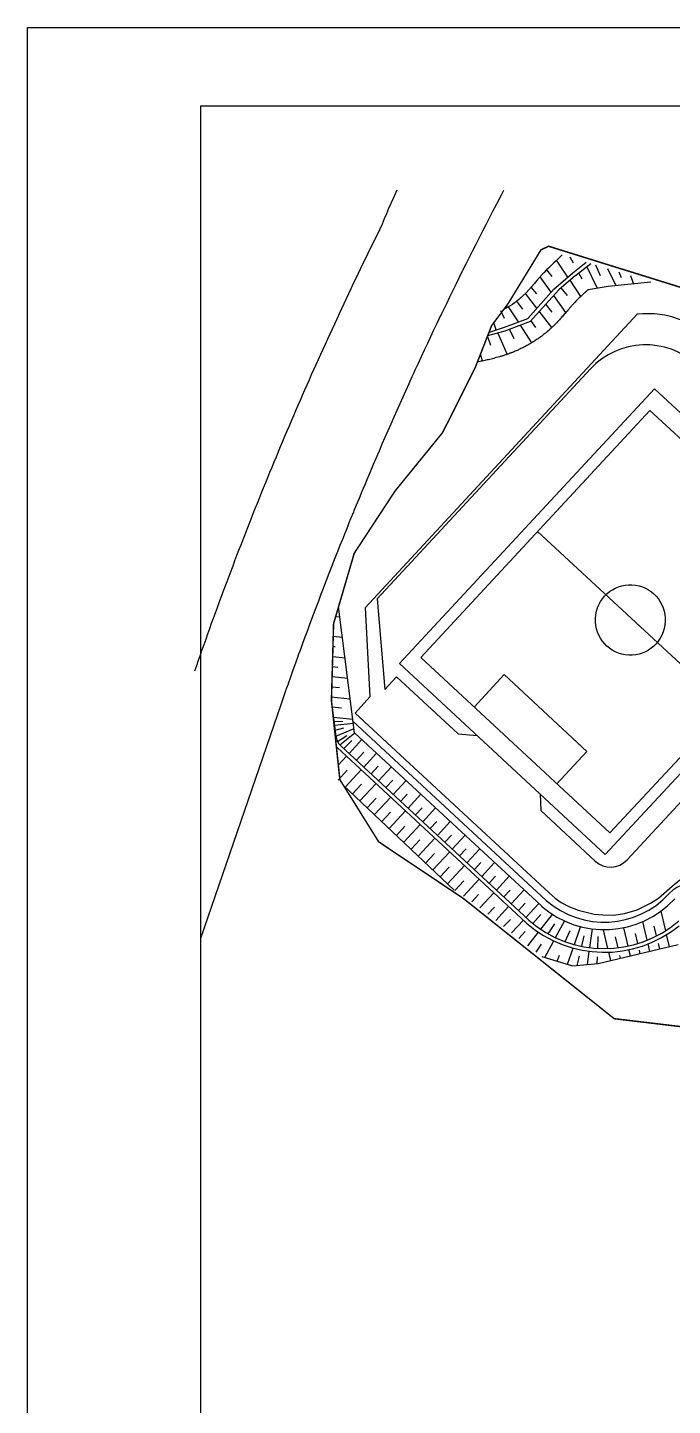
# Model space of a CAD drawing. Header units: millimetres. Extents: x 0 to 841000, y 0 to 594000.
# Drawn here: x 0 to 173167, y 223938 to 594000 of the extents above; entities that cross this region are included whole.
import ezdxf

# ---------------------------------------------------------------- set-up
doc = ezdxf.new("R2010")
doc.units = ezdxf.units.MM
doc.header["$LTSCALE"] = 1000
doc.linetypes.add('XR-SITE PLAN$0$PHANTOM-GAUN', pattern=[30, 20, -2, 2, -2, 2, -2])
doc.layers.get('DEFPOINTS').update_dxf_attribs({"color": 137})
for name, color, linetype in [('XR-SITE PLAN$0$TEXT', 252, 'Continuous'), ('XR-SITE PLAN$0$대지경계선', 2, 'XR-SITE PLAN$0$PHANTOM-GAUN'), ('XR-SITE PLAN$0$연속주제_국토계획_교통시설', 252, 'Continuous'), ('XR-SITE PLAN$0$입면선', 252, 'Continuous'), ('XR-SITE PLAN$0$획지경계선', 252, 'Continuous'), ('연속주제_국토계획_교통시설', 7, 'Continuous')]:
    doc.layers.add(name, color=color, linetype=linetype)

msp = doc.modelspace()

# ---------------------------------------------------------------- linework, layer by layer
at = {"layer": 'DEFPOINTS'}
for points in [[(841000, 0), (0, 0), (0, 594000), (841000, 594000)], [(46500, 573000), (819500, 573000), (819500, 21000), (46500, 21000)]]:
    msp.add_lwpolyline(points, close=True, dxfattribs=at)
at = {"layer": 'XR-SITE PLAN$0$TEXT', "color": 7}
msp.add_line((82837, 403590), (81600, 413418), dxfattribs=at)
at = {"layer": 'XR-SITE PLAN$0$대지경계선', "const_width": 400}
msp.add_lwpolyline([(201767, 322547), (157525, 327809), (117011, 360109), (94282, 375311), (83862, 392013), (81597, 413302), (82177, 433913), (87727, 452820), (90452, 456976), (98676, 469518), (111459, 485237), (120196, 502639), (124608, 513937), (129091, 519934), (137884, 534325), (139919, 535264), (186578, 520728)], dxfattribs=at)
at = {"layer": 'XR-SITE PLAN$0$연속주제_국토계획_교통시설', "color": 1, "linetype": 'Continuous', "ltscale": 3}
for points in [[(116901, 528811), (116905, 528809), (117774, 530558), (118658, 532325), (119544, 534092), (120435, 535856), (121329, 537619), (122227, 539380), (123129, 541140), (124033, 542896), (124941, 544652), (125991, 546671), (127270, 549118), (127892, 550297)], [(46500, 349463), (68080, 412180), (68272, 412734), (68725, 414042), (69378, 415915), (69442, 416098), (69573, 416472), (70033, 417783), (70064, 417869), (70689, 419639), (71350, 421502), (72017, 423363), (72653, 425135), (72685, 425224), (72785, 425498), (73358, 427081), (74035, 428938), (74716, 430796), (75231, 432194), (75400, 432652), (75710, 433488), (76086, 434500), (76779, 436353), (77474, 438204), (78173, 440053), (78877, 441903), (79124, 442551), (79477, 443475), (79580, 443742), (80292, 445591), (81006, 447435), (81546, 448824), (81721, 449273), (82444, 451117), (83171, 452960), (83315, 453325), (83897, 454792), (84629, 456629), (85367, 458468), (85513, 458833), (86071, 460214), (86105, 460297), (86401, 461029), (86847, 462126), (87596, 463962), (87745, 464326), (88344, 465786), (89099, 467614), (89858, 469443), (90201, 470266), (90617, 471261), (91385, 473091), (91537, 473453), (92151, 474907), (92924, 476727), (93700, 478545), (94479, 480361), (95263, 482176), (96049, 483989), (96840, 485801), (97634, 487611), (98432, 489420), (99233, 491226), (100038, 493032), (100847, 494835), (101659, 496637), (102475, 498438), (103294, 500239), (103787, 501316), (104118, 502038), (104280, 502390), (104942, 503829), (105773, 505623), (106607, 507415), (107445, 509206), (108286, 510995), (109046, 512607), (109127, 512777), (109978, 514569), (110534, 515733), (110831, 516355), (111044, 516800), (111258, 517245), (111683, 518130), (112543, 519913), (113407, 521696), (113579, 522049), (113839, 522584), (114270, 523466), (115141, 525245), (115796, 526576), (116012, 527013), (116890, 528789)]]:
    msp.add_lwpolyline(points, dxfattribs=at)
at = {"layer": 'XR-SITE PLAN$0$입면선'}
for p, q in [((163720, 517006), (90612, 438177)), ((165232, 517151), (163720, 517006)), ((168333, 517101), (165232, 517151)), ((171116, 516729), (168333, 517101)), ((173044, 516283), (171116, 516729)), ((175358, 515529), (173044, 516283)), ((151147, 502317), (93851, 440537)), ((168346, 496971), (99894, 423162)), ((168346, 496971), (99894, 423162)), ((223660, 445671), (168346, 496971)), ((167132, 491196), (105561, 424808)), ((167132, 491196), (105561, 424808)), ((217990, 444029), (167132, 491196)), ((136959, 458663), (187786, 411525)), ((155136, 371929), (223660, 445671)), ((93851, 440537), (95919, 416210)), ((156355, 377700), (217990, 444029)), ((90612, 438177), (91902, 414280)), ((225463, 440000), (160986, 370478)), ((99894, 423162), (155136, 371929)), ((105561, 424808), (156355, 377700)), ((95919, 416210), (99076, 419614)), ((115611, 404279), (99076, 419614)), ((127970, 420207), (119901, 411508)), ((150182, 399607), (127970, 420207)), ((91902, 414280), (87984, 409886)), ((87984, 409886), (140082, 361569)), ((115611, 404279), (120717, 403851)), ((150182, 399607), (142113, 390908)), ((137632, 388163), (137818, 383684)), ((137818, 383684), (152405, 370155)), ((169454, 360173), (173080, 363366)), ((173080, 363366), (175157, 365098)), ((140082, 361569), (141642, 360205)), ((141642, 360205), (143285, 359009)), ((143285, 359009), (145482, 357866)), ((167273, 358794), (169454, 360173)), ((145482, 357866), (147823, 356920)), ((147823, 356920), (152106, 355841)), ((152106, 355841), (154467, 355711)), ((154467, 355711), (157386, 355614)), ((157386, 355614), (160305, 356079)), ((160305, 356079), (163721, 357025)), ((163721, 357025), (167273, 358794))]:
    msp.add_line(p, q, dxfattribs=at)
for centre, radius, start, end in [((165987, 488555), 20239, 47.1562, 137.1562), ((156534, 374607), 6072, 227.1562, 317.1562)]:
    msp.add_arc(centre, radius, start, end, dxfattribs=at)
msp.add_ellipse((161870, 434902), major_axis=(-1385, -9367), ratio=0.9907695, dxfattribs=at)
at = {"layer": 'XR-SITE PLAN$0$획지경계선'}
for p, q in [((145114, 526962), (142074, 531517)), ((146600, 530699), (145728, 532296)), ((146459, 528121), (149972, 531003)), ((147142, 527374), (151257, 530612)), ((152942, 524057), (150224, 529799)), ((153839, 527314), (152641, 530190)), ((157996, 524781), (155790, 529231)), ((140640, 522922), (137644, 527068)), ((140834, 527178), (139420, 528947)), ((141359, 523726), (146459, 528121)), ((147142, 527374), (142663, 523560)), ((148563, 521796), (145674, 526124)), ((148927, 526441), (148034, 528076)), ((159530, 526774), (158822, 528308)), ((162729, 525254), (161952, 527355)), ((162090, 525190), (167333, 525716)), ((136782, 518608), (133688, 522588)), ((134363, 515902), (141359, 523726)), ((142663, 523560), (134967, 515088)), ((136764, 522511), (135264, 524313)), ((144566, 517489), (141280, 522037)), ((144962, 522011), (143294, 524098)), ((150558, 523642), (155904, 524572)), ((155904, 524572), (162090, 525190)), ((131794, 514931), (129134, 519001)), ((132968, 518341), (131392, 520524)), ((140852, 517602), (139130, 519671)), ((125857, 512795), (125165, 514682)), ((128076, 515847), (127092, 517938)), ((128038, 513512), (134363, 515902)), ((134967, 515088), (128136, 512476)), ((136511, 513437), (135163, 515304)), ((140794, 513448), (137420, 517788)), ((128136, 512476), (123524, 511162)), ((124385, 508623), (123524, 511162)), ((123920, 512175), (124311, 512287)), ((124311, 512287), (128038, 513512)), ((126318, 511958), (128765, 506229)), ((130627, 510425), (129429, 512971)), ((135431, 509368), (132347, 514086)), ((122206, 504450), (121614, 506271)), ((87811, 404587), (83538, 438548)), ((82750, 435864), (83890, 435744)), ((82081, 430508), (84583, 430243)), ((82005, 427803), (82580, 427742)), ((81853, 422391), (83272, 422241)), ((81929, 425097), (85275, 424742)), ((81777, 419686), (85967, 419242)), ((81700, 416980), (83775, 416761)), ((81491, 414289), (86659, 413741)), ((81837, 411539), (84278, 411280)), ((82183, 408789), (87351, 408241)), ((82322, 407683), (84635, 407656)), ((82458, 406598), (87488, 407154)), ((139300, 359593), (87385, 407741)), ((82618, 405329), (84942, 405916)), ((82820, 403724), (87662, 405766)), ((83251, 402248), (85718, 403845)), ((83869, 401360), (87839, 404560)), ((137962, 358075), (87811, 404587)), ((133833, 353623), (83142, 400636)), ((134521, 354365), (84100, 401127)), ((84908, 400378), (87086, 402514)), ((86340, 399050), (89780, 402760)), ((83446, 395930), (85651, 398309)), ((88318, 397215), (90316, 399369)), ((90297, 395381), (93737, 399090)), ((83370, 391880), (85833, 394535)), ((85330, 390025), (89609, 394639)), ((92275, 393546), (94184, 395603)), ((94254, 391711), (97694, 395420)), ((84775, 390550), (114571, 362352)), ((87290, 388170), (89700, 390768)), ((89250, 386315), (93566, 390969)), ((96232, 389876), (98052, 391838)), ((98211, 388041), (101652, 391750)), ((91210, 384460), (93567, 387001)), ((93170, 382605), (97523, 387299)), ((100190, 386206), (101975, 388131)), ((102168, 384371), (105609, 388080)), ((95130, 380750), (97434, 383234)), ((97090, 378895), (101480, 383629)), ((104147, 382536), (105923, 384451)), ((106125, 380701), (109566, 384410)), ((99050, 377040), (101350, 379520)), ((101010, 375185), (105437, 379959)), ((108104, 378866), (109870, 380770)), ((110082, 377031), (113523, 380741)), ((102970, 373330), (105298, 375840)), ((104930, 371475), (109394, 376289)), ((112061, 375196), (113817, 377089)), ((114039, 373361), (117480, 377071)), ((106890, 369620), (109245, 372160)), ((108850, 367766), (113351, 372619)), ((116018, 371526), (117764, 373409)), ((117997, 369691), (121437, 373401)), ((110810, 365911), (113193, 368480)), ((112770, 364056), (117308, 368949)), ((119975, 367856), (121712, 369728)), ((121954, 366021), (125394, 369731)), ((114756, 362228), (117141, 364800)), ((117032, 360714), (121266, 365279)), ((123932, 364186), (125659, 366048)), ((125911, 362351), (129351, 366061)), ((119307, 359199), (121088, 361119)), ((121455, 357546), (125223, 361609)), ((127889, 360516), (129606, 362367)), ((129868, 358681), (133309, 362391)), ((123584, 355874), (125352, 357780)), ((125713, 354201), (129180, 357939)), ((131846, 356846), (133657, 358798)), ((133825, 355011), (137266, 358721)), ((135674, 353393), (137872, 355763)), ((137810, 351829), (140926, 355835)), ((171356, 351443), (170103, 356714)), ((127843, 352529), (129653, 354481)), ((129972, 350857), (133137, 354269)), ((133967, 353503), (133833, 353623)), ((134521, 354365), (134633, 354264)), ((139809, 350601), (141556, 353303)), ((141801, 349574), (144203, 354037)), ((146834, 347724), (148486, 352521)), ((150989, 346900), (151702, 351909)), ((155849, 346668), (154650, 351713)), ((161242, 347318), (160071, 352243)), ((166413, 348899), (165227, 353890)), ((168915, 350045), (168303, 352618)), ((131910, 349335), (133663, 351226)), ((134369, 347403), (137188, 351028)), ((138928, 344238), (141321, 348682)), ((144393, 348497), (145663, 351517)), ((148817, 347256), (149490, 350037)), ((153094, 346704), (153200, 349869)), ((158573, 346875), (157873, 349821)), ((163855, 347993), (163218, 350671)), ((167128, 345894), (166650, 347904)), ((169753, 346518), (169390, 348047)), ((172378, 347142), (171603, 350404)), ((136606, 345646), (138009, 347816)), ((138076, 344491), (146344, 342030)), ((142192, 343266), (142882, 344905)), ((145010, 342427), (146504, 346765)), ((147577, 342132), (148180, 344625)), ((150343, 342359), (150847, 345898)), ((152955, 342573), (153017, 344410)), ((153263, 342598), (174702, 347695)), ((156626, 343398), (156088, 345663)), ((159252, 344022), (159061, 344822)), ((161877, 344646), (161476, 346334)), ((164502, 345270), (164283, 346193)), ((146344, 342030), (153263, 342598))]:
    msp.add_line(p, q, dxfattribs=at)
for centre, radius, start, end in [((86853, 404095), 4048, 187.17177, 227.1562), ((85895, 403603), 4048, 222.72464, 227.1562), ((177454, 357180), 6657, 51.64568, 140.75704), ((154879, 377382), 25670, 228.78967, 317.44673), ((154879, 377382), 23646, 228.78967, 317.44673), ((154879, 377382), 31742, 228.78967, 309.17627), ((154879, 377382), 30730, 228.78967, 310.6236)]:
    msp.add_arc(centre, radius, start, end, dxfattribs=at)
for points, knots in [([(143572, 532952), (141211, 530677), (137500, 527281), (133420, 521723), (129476, 519125), (127886, 518321)], [0, 0, 0, 0, 6377.0135133, 14958.2707806, 20235.1615025, 20235.1615025, 20235.1615025, 20235.1615025]), ([(150558, 523642), (150360, 523461), (150166, 523283), (149786, 522934), (149599, 522763), (149235, 522426), (149057, 522260), (148710, 521935), (148541, 521775), (148212, 521461), (148052, 521306), (147741, 521002), (147590, 520852), (147297, 520558), (147156, 520413), (146974, 520224), (146929, 520177), (146797, 520038), (146711, 519946), (146624, 519851), (146621, 519848), (146614, 519841), (146611, 519838), (146602, 519827), (146595, 519820), (146576, 519800), (146563, 519786), (146525, 519743), (146499, 519715), (146420, 519628), (146367, 519569), (146220, 519405), (146125, 519298), (145929, 519075), (145828, 518959), (145620, 518720), (145514, 518596), (145294, 518340), (145181, 518208), (144949, 517936), (144830, 517797), (144585, 517511), (144459, 517364), (144200, 517063), (144067, 516909), (143794, 516595), (143653, 516435), (143363, 516109), (143215, 515943), (142908, 515605), (142751, 515433), (142426, 515085), (142259, 514908), (141915, 514551), (141738, 514371), (141373, 514006), (141185, 513822), (140798, 513451), (140599, 513264), (140355, 513042), (140316, 513007), (140200, 512902), (140121, 512831), (140006, 512730), (139971, 512699), (139920, 512654), (139905, 512641), (139878, 512617), (139867, 512607), (139832, 512577), (139808, 512557), (139738, 512496), (139691, 512456), (139550, 512335), (139456, 512255), (139171, 512018), (138981, 511862), (138470, 511456), (138148, 511209), (137497, 510731), (137169, 510499), (136507, 510049), (136174, 509831), (135501, 509408), (135163, 509203), (134481, 508808), (134138, 508616), (133448, 508247), (133101, 508069), (132403, 507725), (132052, 507559), (131347, 507241), (130993, 507088), (130568, 506912), (130499, 506884), (130292, 506800), (130154, 506745), (129995, 506683), (129974, 506675), (129937, 506660), (129919, 506654), (129885, 506640), (129868, 506634), (129816, 506614), (129782, 506601), (129679, 506561), (129611, 506535), (129406, 506459), (129270, 506409), (128859, 506260), (128585, 506165), (128044, 505983), (127776, 505897), (127247, 505731), (126985, 505652), (126467, 505500), (126212, 505428), (125707, 505289), (125458, 505222), (124966, 505095), (124724, 505034), (124246, 504916), (124010, 504859), (123546, 504750), (123317, 504698), (122868, 504596), (122646, 504546), (122211, 504451), (121997, 504404), (121577, 504314), (121370, 504269), (121038, 504199), (120910, 504171), (120784, 504144)], [0, 0, 0, 0, 797.5629182, 797.5629182, 1595.1258364, 1595.1258364, 2392.6887545, 2392.6887545, 3190.2516727, 3190.2516727, 3987.8145909, 3987.8145909, 4785.3775091, 4785.3775091, 5582.9404272, 5582.9404272, 5845.8025818, 5845.8025818, 6371.526891, 6371.526891, 6391.3020295, 6391.3020295, 6411.077168, 6411.077168, 6450.6274449, 6450.6274449, 6529.7279987, 6529.7279987, 6687.9291063, 6687.9291063, 7004.3313216, 7004.3313216, 7540.8564377, 7540.8564377, 8077.3815537, 8077.3815537, 8613.9066698, 8613.9066698, 9150.4317859, 9150.4317859, 9686.956902, 9686.956902, 10223.4820181, 10223.4820181, 10760.0071342, 10760.0071342, 11296.5322503, 11296.5322503, 11833.0573663, 11833.0573663, 12369.5824824, 12369.5824824, 12906.1075985, 12906.1075985, 13442.6327146, 13442.6327146, 13979.1578307, 13979.1578307, 14515.6829468, 14515.6829468, 14615.9616525, 14615.9616525, 14816.5190641, 14816.5190641, 14905.2079658, 14905.2079658, 14943.8560328, 14943.8560328, 14972.0417453, 14972.0417453, 15030.1672396, 15030.1672396, 15146.4182283, 15146.4182283, 15378.9202056, 15378.9202056, 15843.9241603, 15843.9241603, 16615.5505506, 16615.5505506, 17387.1769408, 17387.1769408, 18158.8033311, 18158.8033311, 18930.4297213, 18930.4297213, 19702.0561116, 19702.0561116, 20473.6825019, 20473.6825019, 21245.3088921, 21245.3088921, 22016.9352824, 22016.9352824, 22166.3563165, 22166.3563165, 22465.1983848, 22465.1983848, 22509.6763347, 22509.6763347, 22546.8069526, 22546.8069526, 22583.9375704, 22583.9375704, 22658.1988061, 22658.1988061, 22806.7212775, 22806.7212775, 23103.7662202, 23103.7662202, 23708.8014378, 23708.8014378, 24313.8366553, 24313.8366553, 24918.8718729, 24918.8718729, 25523.9070905, 25523.9070905, 26128.942308, 26128.942308, 26733.9775256, 26733.9775256, 27339.0127432, 27339.0127432, 27944.0479607, 27944.0479607, 28549.0831783, 28549.0831783, 29154.1183959, 29154.1183959, 29759.1536134, 29759.1536134, 30145.4038391, 30145.4038391, 30145.4038391, 30145.4038391])]:
    msp.add_open_spline(points, degree=3, knots=knots, dxfattribs=at)
at = {"layer": '연속주제_국토계획_교통시설', "color": 1, "linetype": 'Continuous', "ltscale": 3}
for points in [[(99118, 550297), (98761, 549485), (98159, 548112), (97559, 546737), (96960, 545362), (96365, 543985), (95770, 542608), (95177, 541230), (94587, 539851)], [(94583, 539852), (94021, 538718), (93357, 537373), (92695, 536027), (92036, 534680), (91378, 533332), (90722, 531983), (90068, 530633), (89416, 529282), (88767, 527929), (88119, 526577), (87473, 525224), (86829, 523868), (86187, 522512), (85547, 521156), (84909, 519798), (84273, 518439), (83640, 517080), (83008, 515719), (82378, 514358), (81751, 512996), (81125, 511633), (80501, 510269), (79880, 508903), (79259, 507537), (78642, 506171), (78027, 504802), (77413, 503434), (76802, 502064), (76192, 500693), (75585, 499322), (74980, 497950), (74376, 496576), (73774, 495202), (73175, 493827), (72578, 492451), (71982, 491075), (71390, 489697), (70798, 488318), (70209, 486938), (69621, 485559), (69036, 484177), (68453, 482795), (67872, 481412), (67294, 480028), (66717, 478643), (66142, 477258), (65569, 475872), (64998, 474484), (64430, 473097), (63863, 471708), (63298, 470318), (62736, 468927), (62176, 467536), (61617, 466144), (61061, 464751), (60506, 463357), (59955, 461962), (59404, 460567), (58856, 459171), (58310, 457774), (57766, 456375), (57225, 454977), (56685, 453578), (56147, 452177), (55611, 450776), (55078, 449374), (54546, 447972), (54017, 446568), (53490, 445164), (52964, 443758), (52441, 442353), (51920, 440946), (51401, 439540), (50883, 438131), (50369, 436722), (49856, 435312), (49346, 433902), (48837, 432491), (48330, 431079), (47826, 429667), (47324, 428253), (46823, 426839), (46325, 425424), (45829, 424008), (45335, 422592), (44843, 421175)]]:
    msp.add_lwpolyline(points, dxfattribs=at)

doc.saveas('drawing.dxf')
